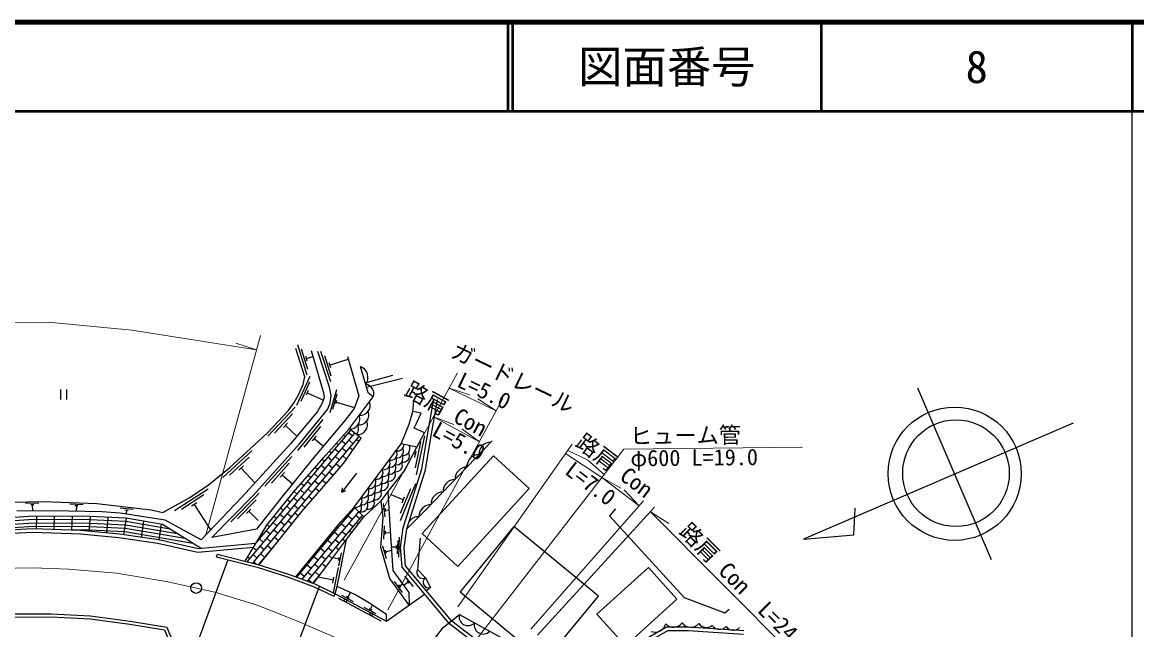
# Model space of a CAD drawing. Units: millimetres at full size, sheet at 1:1000; details may follow other scales. Extents: x 40000 to 680000, y 20000 to 380000.
# Drawn here: x 454092 to 579500, y 311656 to 380000 of the extents above; entities that cross this region are included whole.
import ezdxf
from ezdxf.enums import TextEntityAlignment as Align

# ---------------------------------------------------------------- set-up
doc = ezdxf.new("R2010")
doc.units = ezdxf.units.MM
doc.header["$LTSCALE"] = 1000
doc.linetypes.add('CHAIN', pattern=[18.5, 12, -1.5, 3.5, -1.5])
for name, color, linetype, lineweight in [('M-BGD', 7, 'Continuous', 25), ('M-BMK', 2, 'CHAIN', 13), ('M-BMK-SRVR', 3, 'Continuous', 25), ('M-STR-HTXT', 7, 'Continuous', 13), ('M-STR-STR1', 1, 'Continuous', 25), ('M-TTL', 2, 'Continuous', 140), ('M-TTL-BAND', 7, 'Continuous', 25), ('M-TTL-LINE', 7, 'Continuous', 50)]:
    doc.layers.add(name, color=color, linetype=linetype, lineweight=lineweight)
doc.layers.add('M-TTL-TXT', color=7, linetype='Continuous')
doc.styles.add('ＭＳ ゴシック', font='')
doc.styles.get('ＭＳ ゴシック').set_extended_font_data('MS Gothic')

msp = doc.modelspace()

# ---------------------------------------------------------------- linework, layer by layer
at = {"layer": 'M-BGD'}
for p, q in [((485061, 343759), (486118, 340317)), ((485466, 343255), (486171, 340961)), ((485966, 342446), (486130, 341911)), ((486048, 342179), (486786, 342405)), ((487669, 343003), (488771, 339576)), ((488082, 342505), (488816, 340221)), ((488592, 341703), (488763, 341170)), ((488677, 341436), (490779, 342112)), ((486437, 340158), (484961, 336875)), ((492684, 339452), (495776, 340306)), ((492835, 338929), (496885, 339964)), ((458392, 338675), (458392, 337557)), ((459059, 338675), (459059, 337557)), ((486410, 339512), (485426, 337323)), ((489436, 338653), (488686, 336059)), ((486251, 338575), (486022, 338064)), ((486137, 338320), (487981, 337491)), ((489484, 338171), (488984, 336442)), ((489465, 337458), (489349, 337055)), ((484812, 336695), (481730, 333416)), ((489407, 337256), (491474, 336659)), ((484517, 335943), (482462, 333757)), ((483948, 334900), (483469, 334390)), ((487898, 335292), (485052, 331806)), ((479402, 319302), (491527, 333752)), ((480411, 321438), (491047, 334113)), ((483708, 334645), (484995, 333435)), ((487656, 334521), (485759, 332197)), ((491259, 333433), (490800, 333819)), ((480046, 319136), (492008, 333392)), ((487161, 333440), (486718, 332898)), ((486940, 333169), (487975, 332324)), ((489643, 332440), (489430, 332618)), ((490488, 332514), (490029, 332899)), ((490414, 333359), (490221, 333521)), ((491333, 332588), (490874, 332973)), ((491974, 332834), (491719, 333047)), ((498330, 329861), (498942, 332798)), ((498471, 329065), (499389, 333471)), ((479967, 331816), (476657, 328767)), ((479619, 331087), (477412, 329054)), ((484409, 331142), (481403, 327793)), ((488871, 331521), (488639, 331716)), ((489717, 331594), (489257, 331980)), ((489791, 330749), (489331, 331135)), ((490562, 331668), (490102, 332054)), ((490589, 330862), (490176, 331209)), ((491282, 331848), (490948, 332128)), ((498342, 331390), (498105, 331440)), ((498271, 331048), (498414, 331733)), ((478976, 330087), (478461, 329613)), ((478719, 329850), (480266, 328170)), ((484131, 330384), (482127, 328151)), ((487329, 329682), (487052, 329914)), ((488174, 329756), (487714, 330142)), ((488100, 330601), (487846, 330814)), ((488945, 330675), (488486, 331061)), ((489019, 329830), (488560, 330216)), ((489853, 329914), (489405, 330290)), ((483586, 329327), (483119, 328807)), ((483352, 329067), (484481, 328054)), ((486557, 328763), (486259, 329013)), ((487403, 328837), (486943, 329222)), ((488248, 328911), (487788, 329296)), ((489066, 329008), (488634, 329370)), ((475003, 327472), (471216, 325043)), ((485860, 326998), (485400, 327384)), ((485786, 327844), (485465, 328113)), ((486631, 327917), (486172, 328303)), ((486705, 327072), (486246, 327458)), ((487477, 327991), (487017, 328377)), ((487493, 327195), (487091, 327532)), ((488279, 328101), (487862, 328451)), ((490040, 327137), (490509, 327325)), ((496657, 323957), (498389, 328111)), ((496669, 324765), (497823, 327534)), ((474534, 326815), (472009, 325195)), ((480735, 327005), (477575, 323801)), ((480422, 326260), (478315, 324124)), ((484243, 326005), (483913, 326282)), ((485089, 326079), (484629, 326465)), ((485015, 326924), (484672, 327212)), ((485934, 326153), (485474, 326539)), ((486706, 326288), (486320, 326613)), ((496969, 326265), (495585, 326842)), ((496834, 325942), (497104, 326588)), ((455968, 325877), (454469, 325840)), ((455397, 325713), (455047, 325704)), ((455222, 325708), (455239, 325025)), ((460933, 325706), (459434, 325765)), ((460352, 325579), (460002, 325593)), ((460177, 325586), (460153, 324967)), ((466586, 325164), (465096, 325338)), ((465997, 325082), (465650, 325122)), ((465824, 325102), (465774, 324679)), ((473728, 325942), (473139, 325564)), ((473433, 325753), (475274, 322883)), ((479828, 325231), (479336, 324732)), ((479582, 324981), (480650, 323928)), ((483472, 325086), (483160, 325348)), ((484317, 325160), (483858, 325545)), ((485163, 325234), (484703, 325619)), ((484997, 317569), (491530, 325355)), ((485919, 325382), (485548, 325693)), ((485592, 317345), (491955, 324928)), ((491154, 324906), (491043, 324999)), ((494720, 325847), (494884, 324356)), ((494932, 325292), (494970, 324944)), ((494951, 325118), (495355, 325162)), ((455689, 324393), (455643, 322976)), ((457689, 324407), (457640, 322911)), ((459689, 324422), (459638, 322846)), ((461736, 324392), (461577, 322727)), ((463734, 324295), (463566, 322537)), ((465770, 324197), (465498, 322329)), ((467742, 323867), (467476, 322040)), ((482775, 323321), (482315, 323707)), ((482701, 324167), (482407, 324413)), ((483546, 324240), (483086, 324626)), ((483620, 323395), (483160, 323781)), ((484391, 324314), (483932, 324700)), ((484407, 323518), (484006, 323855)), ((485154, 324458), (484777, 324774)), ((486187, 317120), (492380, 324501)), ((490382, 323987), (490225, 324119)), ((491228, 324061), (490768, 324446)), ((491302, 323215), (490842, 323601)), ((492073, 324135), (491613, 324520)), ((491878, 323515), (491687, 323675)), ((469714, 323534), (469455, 321752)), ((481158, 322328), (481020, 322444)), ((482003, 322402), (481544, 322788)), ((481929, 323247), (481654, 323478)), ((482849, 322476), (482389, 322862)), ((483659, 322579), (483234, 322936)), ((489685, 322222), (489225, 322608)), ((489611, 323068), (489445, 323207)), ((490456, 323141), (489997, 323527)), ((490530, 322296), (490071, 322682)), ((491153, 322557), (490916, 322756)), ((494829, 323353), (494724, 321857)), ((494938, 322769), (494914, 322420)), ((494926, 322594), (495522, 322553)), ((480687, 318966), (482594, 321239)), ((481232, 321483), (480772, 321868)), ((482077, 321557), (481618, 321942)), ((482151, 320711), (481692, 321097)), ((482912, 321639), (482463, 322016)), ((482539, 321169), (482537, 321171)), ((488068, 321229), (487925, 321350)), ((488914, 321303), (488454, 321689)), ((488840, 322148), (488685, 322278)), ((489759, 321377), (489299, 321763)), ((490428, 321599), (490145, 321837)), ((494613, 321102), (495024, 319659)), ((496192, 320765), (496204, 321115)), ((496323, 320186), (496373, 321685)), ((496460, 319806), (496535, 322055)), ((479689, 319644), (479449, 319846)), ((480535, 319718), (480075, 320104)), ((480461, 320563), (480077, 320885)), ((481306, 320637), (480846, 321023)), ((481380, 319792), (480920, 320178)), ((481792, 320230), (481766, 320252)), ((487371, 319464), (486911, 319850)), ((487297, 320310), (487165, 320421)), ((488142, 320384), (487683, 320769)), ((488216, 319538), (487757, 319924)), ((488988, 320458), (488528, 320843)), ((488978, 319682), (488602, 319998)), ((489703, 320640), (489373, 320917)), ((489730, 318843), (490027, 320313)), ((494915, 320590), (495011, 320253)), ((494963, 320422), (495646, 320616)), ((496198, 320940), (495624, 320959)), ((480406, 319043), (480149, 319259)), ((481044, 319290), (480994, 319332)), ((485754, 318471), (485645, 318563)), ((486600, 318545), (486140, 318931)), ((486526, 319391), (486405, 319492)), ((487445, 318619), (486985, 319005)), ((488253, 318724), (487831, 319079)), ((489731, 319608), (489030, 319750)), ((489113, 315796), (489689, 318644)), ((489697, 319437), (489766, 319780)), ((484934, 317593), (484885, 317635)), ((485828, 317626), (485369, 318012)), ((486674, 317700), (486214, 318086)), ((486782, 316896), (487676, 317961)), ((487519, 317774), (487059, 318160)), ((487166, 317287), (487133, 317314)), ((489098, 317233), (487387, 317579)), ((489028, 316890), (489167, 317576)), ((498101, 316530), (497139, 317680)), ((486630, 316953), (486288, 317240)), ((495957, 317067), (496845, 315857)), ((496418, 316692), (496626, 316409)), ((496522, 316551), (496886, 316818)), ((497505, 317009), (497035, 316615)), ((497617, 316875), (497393, 317143)), ((489658, 315216), (494429, 312637)), ((490007, 315554), (491329, 314847)), ((490584, 315415), (490893, 315250)), ((490739, 315333), (491011, 315843)), ((495062, 312625), (499364, 315644)), ((492545, 314197), (493868, 313490)), ((493123, 314058), (493432, 313893)), ((493277, 313976), (493508, 314407))]:
    msp.add_line(p, q, dxfattribs=at)
for points in [[(450885, 325952), (456389, 326087), (462487, 325844), (468578, 325133), (469899, 324841), (472952, 326513), (475052, 327960), (477428, 329885), (481685, 333806), (484028, 336299), (484689, 337220), (485141, 338007), (485701, 339254), (485869, 340106), (484890, 343292)], [(486586, 343081), (488002, 338306), (488077, 337731), (487844, 337149), (487329, 336226), (484276, 332575), (478845, 326609), (474214, 321778), (470156, 323993), (465096, 324785), (463039, 324910), (459298, 324984), (453466, 325042)], [(490701, 342387), (491958, 337954), (491428, 336537), (490435, 335245), (487033, 331206), (483407, 326726), (480459, 322951), (475410, 322034), (480069, 326757), (485296, 332580), (488450, 336441), (488728, 337152), (488853, 338006), (488662, 338936), (487367, 342965)], [(490864, 334250), (493572, 337859), (493018, 338292), (492157, 341288)], [(491449, 325436), (496742, 332552), (497616, 334780), (498036, 336198), (498152, 337354)], [(535266, 311117), (529030, 311548), (526700, 311548), (518363, 306713), (516964, 306257), (516187, 306284), (512148, 306869), (506794, 308769), (502151, 312311), (496823, 318681), (496653, 320890), (496964, 323104), (499069, 329747), (499520, 332440), (500411, 337642)], [(535293, 311516), (529044, 311948), (526593, 311948), (518198, 307080), (516907, 306659), (516222, 306683), (512245, 307260), (506987, 309125), (502429, 312602), (497212, 318839), (497055, 320877), (497355, 323015), (499459, 329653), (499914, 332373), (500806, 337574)], [(498502, 332209), (499355, 333793), (498186, 334340), (498990, 336022), (498036, 336198)], [(479158, 319365), (481616, 323431), (484563, 327089), (488298, 331328), (490864, 334250)], [(480767, 318941), (485553, 324960), (490224, 330342), (492242, 333216), (490864, 334250)], [(492519, 324362), (494483, 326168), (495385, 327350), (497113, 329517), (498502, 332209), (496742, 332552)], [(497355, 323015), (499522, 325144), (506973, 332913)], [(491702, 329259), (490040, 327137), (490111, 327637)], [(497640, 314434), (495456, 317412), (494458, 320916), (494692, 324268), (494483, 326168)], [(495228, 327145), (495542, 322234), (495793, 318308), (497599, 315846), (497640, 314434)], [(484870, 317617), (489940, 323812), (491449, 325436)], [(486851, 316870), (490584, 321804), (492519, 324362), (491449, 325436)], [(520865, 325247), (520176, 324456), (528581, 315275), (533169, 313562), (533648, 313969)], [(474206, 320779), (469881, 323506), (465789, 324196), (460924, 324431), (454788, 324386), (448888, 323996), (443788, 323461), (439113, 322803), (439029, 321602)], [(471575, 322438), (465706, 323429), (460908, 323660), (454816, 323616), (448953, 323228), (443882, 322696), (439058, 322017)], [(470728, 322972), (465748, 323813), (460916, 324045), (454802, 324001), (448920, 323612), (443835, 323079), (439086, 322410)], [(480354, 321344), (473881, 320749), (469403, 321760), (465015, 322399), (460679, 322813), (455290, 322988), (450567, 322762), (445144, 322338), (439329, 321674), (433941, 320396), (425269, 318124), (417819, 316027), (405000, 312106)], [(480097, 320919), (473855, 320345), (469330, 321366), (464967, 322002), (460653, 322413), (455293, 322587), (450592, 322363), (445182, 321940), (439399, 321279), (434038, 320008), (425374, 317738), (417932, 315644), (405164, 311738)], [(472422, 321904), (465665, 323045), (460900, 323274), (454830, 323230), (448986, 322844), (443929, 322313), (439584, 321701)], [(473270, 321370), (465623, 322661), (460892, 322889), (458805, 322873)], [(513235, 308520), (518930, 315420), (509425, 323265), (503359, 315914), (509514, 310834)], [(489288, 315711), (489512, 316506), (490584, 321804)], [(498874, 321950), (498567, 318431), (499452, 317497), (500030, 316391), (499577, 316012)], [(489288, 315711), (495062, 312625), (495086, 313380), (492993, 314742), (491520, 315618), (489512, 316506)], [(445888, 313009), (450468, 313425), (457343, 313439), (461745, 313228), (466249, 312620), (470342, 311943), (471555, 308982), (474802, 308091)], [(445920, 312661), (450484, 313075), (457335, 313089), (461713, 312879), (466197, 312274), (470092, 311629), (471296, 308690), (474795, 307730)], [(513323, 306403), (505047, 306223), (500819, 309074), (500614, 310826), (501496, 311950), (503283, 313386), (512297, 308362), (513687, 307829), (517551, 307516), (521178, 309788)]]:
    msp.add_lwpolyline(points, dxfattribs=at)
for points in [[(499085, 322480), (503103, 318784), (511146, 327529), (507128, 331224)], [(518751, 313414), (521972, 309850), (527765, 315084), (524544, 318649)]]:
    msp.add_lwpolyline(points, close=True, dxfattribs=at)
for centre in [(490462, 314951), (493335, 313398)]:
    msp.add_circle(centre, 150, dxfattribs=at)
for centre, radius, start, end in [((491634, 340039), 1354, 324.77261, 67.28742), ((492640, 338252), 1011, 337.17047, 84.31351), ((491965, 335817), 1126, 264.90723, 21.34224), ((492113, 336903), 1126, 264.90723, 21.34224), ((490964, 335371), 1126, 264.90723, 21.34224), ((491817, 334732), 1126, 264.90723, 21.34224), ((490816, 334286), 1126, 323.12474, 21.34224), ((496320, 332499), 730, 258.62701, 359.43333), ((496990, 332000), 730, 258.62701, 31.58313), ((506823, 331422), 1341, 89.70287, 182.69048), ((495532, 331441), 730, 258.62701, 28.02761), ((496202, 330942), 730, 258.62701, 28.02761), ((496261, 331721), 730, 258.62701, 28.02761), ((496931, 331222), 730, 258.62701, 28.02761), ((505476, 330018), 1341, 89.70287, 182.69048), ((494685, 329605), 730, 258.62701, 28.02761), ((494744, 330383), 730, 258.62701, 28.02761), ((495414, 329884), 730, 258.62701, 28.02761), ((495473, 330663), 730, 258.62701, 28.02761), ((496143, 330164), 730, 258.62701, 28.02761), ((504130, 328614), 1341, 89.70287, 182.69048), ((493168, 328267), 730, 258.62701, 28.02761), ((493897, 328547), 730, 258.62701, 28.02761), ((493956, 329325), 730, 258.62701, 28.02761), ((494626, 328826), 730, 258.62701, 28.02761), ((495355, 329106), 730, 258.62701, 28.02761), ((492380, 327209), 730, 258.62701, 28.02761), ((493109, 327489), 730, 258.62701, 28.02761), ((493780, 326990), 730, 258.62701, 28.02761), ((493838, 327768), 730, 258.62701, 28.02761), ((494567, 328048), 730, 258.62701, 28.02761), ((502783, 327210), 1341, 89.70287, 182.69048), ((491593, 326151), 730, 258.62701, 28.02761), ((492322, 326431), 730, 258.62701, 28.02761), ((492992, 325932), 730, 258.62701, 28.02761), ((493051, 326710), 730, 258.62701, 28.02761), ((501436, 325806), 1341, 89.70287, 182.69048), ((491534, 325373), 730, 313.66563, 28.02761), ((492263, 325652), 730, 258.62701, 28.02761), ((500084, 324402), 1341, 89.46992, 180.98552), ((498696, 323038), 1341, 87.99791, 143.9804), ((499153, 318100), 673, 150.49053, 296.44219), ((499836, 316993), 633, 127.26708, 287.90611), ((504248, 313115), 1002, 164.34072, 317.39074), ((505951, 312166), 1002, 164.34072, 317.39074), ((525285, 312644), 1258, 249.44418, 345.80002), ((527398, 313152), 1210, 222.41902, 322.4858), ((529322, 313135), 1203, 216.7775, 318.40247), ((531077, 313004), 1085, 217.97706, 306.35217), ((532575, 312782), 1076, 217.30996, 313.54837), ((534096, 312551), 953, 215.12534, 317.67966)]:
    msp.add_arc(centre, radius, start, end, dxfattribs=at)
at = {"layer": 'M-BMK'}
msp.add_lwpolyline([(450744, 318525), (455286, 318625), (459303, 318484), (464694, 318002), (470283, 317075), (475763, 315893), (480534, 314415), (484806, 312737), (489239, 310816)], dxfattribs=at)
at = {"layer": 'M-BMK-SRVR'}
for p, q in [((563176, 319524), (554887, 338819)), ((572354, 334895), (542006, 321858)), ((547655, 322319), (547833, 325315)), ((542006, 321858), (547655, 322319))]:
    msp.add_line(p, q, dxfattribs=at)
for centre, radius in [((559015, 329210), 7500), ((559163, 329265), 6000), ((473661, 316347), 600)]:
    msp.add_circle(centre, radius, dxfattribs=at)
at = {"layer": 'M-STR-HTXT'}
for p, q in [((480904, 344770), (474731, 322318)), ((480462, 343165), (478114, 343881)), ((503068, 340567), (490329, 317215)), ((502116, 338821), (507416, 336276)), ((502116, 338821), (504455, 338077)), ((495223, 313875), (508175, 337672)), ((507416, 336276), (505372, 337637)), ((500367, 335616), (505528, 332808)), ((500367, 335616), (502666, 334754)), ((505528, 332808), (503556, 334270)), ((503099, 314240), (515974, 332528)), ((515239, 331485), (519322, 328792)), ((515476, 331822), (517694, 330769)), ((519575, 329118), (517734, 330742)), ((519322, 328792), (523520, 325610)), ((519322, 328792), (521466, 327595)), ((523520, 325610), (521822, 327383)), ((511332, 311731), (523986, 326140)), ((525254, 325445), (512076, 311036)), ((524779, 324925), (546553, 303080)), ((524779, 324925), (526849, 323605))]:
    msp.add_line(p, q, dxfattribs=at)
for points in [[(274888, 244680), (276560, 256399), (279956, 266554), (285449, 278696), (291157, 287187), (298595, 295596), (307346, 303271), (315614, 308684), (322987, 312338), (331075, 315117), (346146, 319936), (409424, 340770), (416799, 342583), (424558, 344079), (433722, 345405), (444683, 346155), (457018, 346253), (466437, 345377), (480462, 343165)], [(504255, 309352), (521793, 331980), (541896, 332191)]]:
    msp.add_lwpolyline(points, dxfattribs=at)
at = {"layer": 'M-STR-STR1'}
for p, q in [((475961, 319854), (476043, 320170)), ((477216, 319529), (473898, 310450)), ((483999, 307065), (487529, 316565)), ((489146, 315417), (489288, 315711))]:
    msp.add_line(p, q, dxfattribs=at)
for points in [[(475961, 319854), (480520, 318675), (483953, 317614), (486947, 316484), (489146, 315417)], [(476043, 320170), (480609, 318990), (484059, 317923), (487076, 316785), (489288, 315711)]]:
    msp.add_lwpolyline(points, dxfattribs=at)
at = {"layer": 'M-TTL'}
msp.add_line((680000, 380000), (40000, 380000), dxfattribs=at)
at = {"layer": 'M-TTL-BAND'}
msp.add_line((579000, 20000), (579000, 370000), dxfattribs=at)
at = {"layer": 'M-TTL-LINE'}
for p, q in [((508747, 380000), (508747, 370000)), ((509247, 380000), (509247, 370000)), ((543997, 380000), (543997, 370000)), ((579000, 380000), (579000, 370000)), ((40000, 370000), (680000, 370000))]:
    msp.add_line(p, q, dxfattribs=at)

# ---------------------------------------------------------------- texts
at = {"layer": 'M-STR-HTXT', "style": 'ＭＳ ゴシック'}
for s, rotation, p in [('ガードレール', 334.352, (501944, 341905)), ('L=5.0', 334.352, (502636, 338572)), ('路肩 Con', 331.44, (496701, 337612)), ('L=5.0', 331.44, (499791, 333086)), ('路肩 Con', 322.836, (515877, 331983)), ('ヒューム管', 0.601, (522483, 331987)), ('φ600 L=19.0', 0.601, (522532, 329481)), ('L=7.0', 322.836, (514689, 328825)), ('路肩 Con\u3000L=24.5', 314.907, (527503, 322193))]:
    msp.add_text(s, height=1833, rotation=rotation, dxfattribs=at).set_placement(p, align=Align.BOTTOM_LEFT)
at = {"layer": 'M-TTL-TXT', "style": 'ＭＳ ゴシック'}
for s, p in [('図面番号', (526622, 375000)), ('8', (561497, 375000))]:
    msp.add_text(s, height=3666, dxfattribs=at).set_placement(p, align=Align.MIDDLE_CENTER)

doc.saveas('drawing.dxf')
